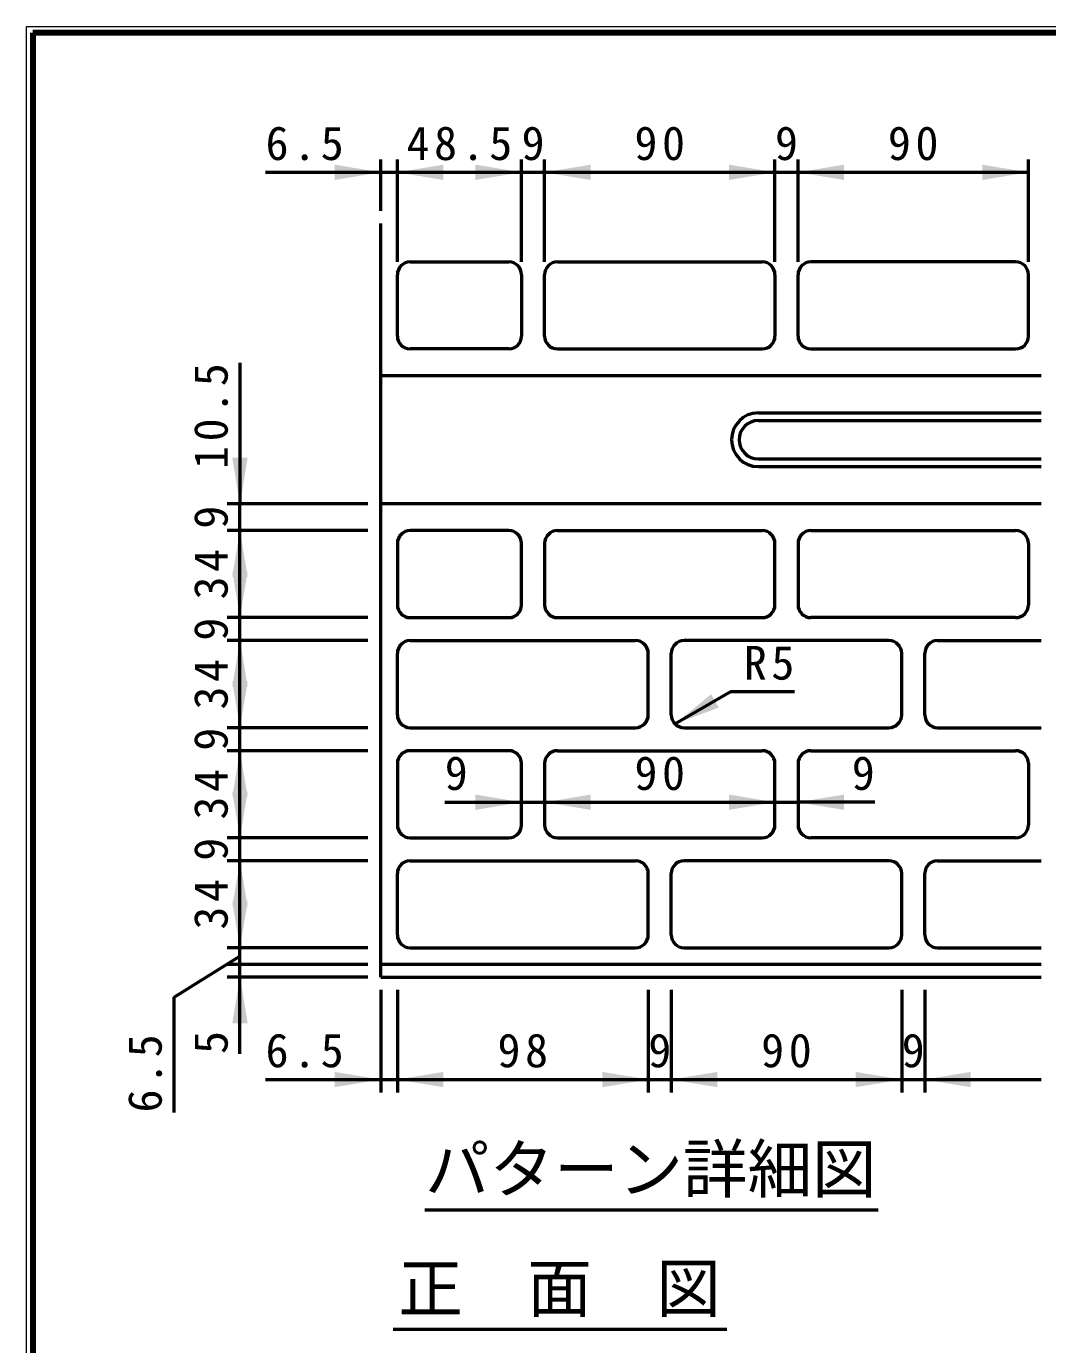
# Model space of a CAD drawing. Units: millimetres, scale not verified, with parts at other scales. Extents: x 100 to 4105, y 100 to 2870.
# Drawn here: x 100 to 898, y 1840 to 2870 of the extents above; entities that cross this region are included whole.
import ezdxf
from ezdxf.enums import TextEntityAlignment as Align

# ---------------------------------------------------------------- set-up
doc = ezdxf.new("R2010")
doc.units = ezdxf.units.MM
doc.header["$LTSCALE"] = 5
doc.layers.add('V-nasSTD', color=7, linetype='Continuous', lineweight=50)
doc.styles.add('ＭＳ ゴシック', font='')
doc.styles.get('ＭＳ ゴシック').set_extended_font_data('MS Gothic')

msp = doc.modelspace()

# ---------------------------------------------------------------- hatches: boundary and pattern name
at = {"layer": 'V-nasSTD'}
for points in [[(340.878, 2749.937), (376.878, 2755.937), (340.878, 2761.937)], [(425.878, 2761.937), (389.878, 2755.937), (425.878, 2749.937)], [(450.878, 2749.937), (486.878, 2755.937), (450.878, 2761.937)], [(540.878, 2761.937), (504.878, 2755.937), (540.878, 2749.937)], [(648.878, 2749.937), (684.878, 2755.937), (648.878, 2761.937)], [(738.878, 2761.937), (702.878, 2755.937), (738.878, 2749.937)], [(846.878, 2749.937), (882.878, 2755.937), (846.878, 2761.937)], [(260.878, 2532.937), (266.878, 2496.937), (272.878, 2532.937)], [(272.878, 2439.937), (266.878, 2475.937), (260.878, 2439.937)], [(260.878, 2443.937), (266.878, 2407.937), (272.878, 2443.937)], [(272.878, 2353.937), (266.878, 2389.937), (260.878, 2353.937)], [(260.878, 2357.937), (266.878, 2321.937), (272.878, 2357.937)], [(634.984, 2348.062), (606.807, 2324.866), (640.984, 2337.67)], [(272.878, 2267.937), (266.878, 2303.937), (260.878, 2267.937)], [(260.878, 2271.937), (266.878, 2235.937), (272.878, 2271.937)], [(450.878, 2257.679), (486.878, 2263.679), (450.878, 2269.679)], [(540.878, 2269.679), (504.878, 2263.679), (540.878, 2257.679)], [(648.878, 2257.679), (684.878, 2263.679), (648.878, 2269.679)], [(738.878, 2269.679), (702.878, 2263.679), (738.878, 2257.679)], [(272.878, 2181.937), (266.878, 2217.937), (260.878, 2181.937)], [(260.878, 2185.937), (266.878, 2149.937), (272.878, 2185.937)], [(272.878, 2090.937), (266.878, 2126.937), (260.878, 2090.937)], [(340.878, 2040.937), (376.878, 2046.937), (340.878, 2052.937)], [(425.878, 2052.937), (389.878, 2046.937), (425.878, 2040.937)], [(549.878, 2040.937), (585.878, 2046.937), (549.878, 2052.937)], [(639.878, 2052.937), (603.878, 2046.937), (639.878, 2040.937)], [(747.878, 2040.937), (783.878, 2046.937), (747.878, 2052.937)], [(837.878, 2052.937), (801.878, 2046.937), (837.878, 2040.937)]]:
    msp.add_hatch(color=256, dxfattribs=at).paths.add_polyline_path(points)

# ---------------------------------------------------------------- linework, layer by layer
at = {"layer": 'V-nasSTD', "lineweight": 100}
for p, q in [((105, 2865), (105, 105)), ((4100, 2865), (105, 2865))]:
    msp.add_line(p, q, dxfattribs=at)
at = {"layer": 'V-nasSTD'}
for p, q in [((376.878, 2725.937), (376.878, 2765.937)), ((389.878, 2685.937), (389.878, 2765.937)), ((486.878, 2685.937), (486.878, 2765.937)), ((504.878, 2685.937), (504.878, 2765.937)), ((684.878, 2685.937), (684.878, 2765.937)), ((702.878, 2685.937), (702.878, 2765.937)), ((882.878, 2685.937), (882.878, 2765.937)), ((286.878, 2755.937), (376.878, 2755.937)), ((376.878, 2755.937), (389.878, 2755.937)), ((389.878, 2755.937), (486.878, 2755.937)), ((486.878, 2755.937), (504.878, 2755.937)), ((504.878, 2755.937), (684.878, 2755.937)), ((684.878, 2755.937), (702.878, 2755.937)), ((702.878, 2755.937), (882.878, 2755.937)), ((376.878, 2126.937), (376.878, 2715.937)), ((399.878, 2685.937), (476.878, 2685.937)), ((514.878, 2685.937), (674.878, 2685.937)), ((872.878, 2685.937), (712.878, 2685.937)), ((389.878, 2627.937), (389.878, 2675.937)), ((486.878, 2675.937), (486.878, 2627.937)), ((504.878, 2627.937), (504.878, 2675.937)), ((684.878, 2675.937), (684.878, 2627.937)), ((702.878, 2627.937), (702.878, 2675.937)), ((882.878, 2627.937), (882.878, 2675.937)), ((476.878, 2617.937), (399.878, 2617.937)), ((514.878, 2617.937), (674.878, 2617.937)), ((712.878, 2617.937), (872.878, 2617.937)), ((266.878, 2606.937), (266.878, 2496.937)), ((892.878, 2596.937), (376.878, 2596.937)), ((671.878, 2567.937), (892.878, 2567.937)), ((671.878, 2561.937), (892.878, 2561.937)), ((671.878, 2531.937), (892.878, 2531.937)), ((671.878, 2525.937), (892.878, 2525.937)), ((366.878, 2496.937), (256.878, 2496.937)), ((266.878, 2475.937), (266.878, 2496.937)), ((892.878, 2496.937), (376.878, 2496.937)), ((366.878, 2475.937), (256.878, 2475.937)), ((266.878, 2407.937), (266.878, 2475.937)), ((476.878, 2475.937), (399.878, 2475.937)), ((514.878, 2475.937), (674.878, 2475.937)), ((712.878, 2475.937), (872.878, 2475.937)), ((389.878, 2465.937), (389.878, 2417.937)), ((486.878, 2417.937), (486.878, 2465.937)), ((504.878, 2465.937), (504.878, 2417.937)), ((684.878, 2417.937), (684.878, 2465.937)), ((702.878, 2465.937), (702.878, 2417.937)), ((882.878, 2465.937), (882.878, 2417.937)), ((366.878, 2407.937), (256.878, 2407.937)), ((266.878, 2389.937), (266.878, 2407.937)), ((399.878, 2407.937), (476.878, 2407.937)), ((514.878, 2407.937), (674.878, 2407.937)), ((872.878, 2407.937), (712.878, 2407.937)), ((366.878, 2389.937), (256.878, 2389.937)), ((266.878, 2321.937), (266.878, 2389.937)), ((389.878, 2331.937), (389.878, 2379.937)), ((399.878, 2389.937), (575.878, 2389.937)), ((585.878, 2331.937), (585.878, 2379.937)), ((603.878, 2331.937), (603.878, 2379.937)), ((773.878, 2389.937), (613.878, 2389.937)), ((783.878, 2331.937), (783.878, 2379.937)), ((801.878, 2331.937), (801.878, 2379.937)), ((811.878, 2389.937), (892.878, 2389.937)), ((650.108, 2349.866), (606.807, 2324.866)), ((700.108, 2349.866), (650.108, 2349.866)), ((366.878, 2321.937), (256.878, 2321.937)), ((266.878, 2303.937), (266.878, 2321.937)), ((399.878, 2321.937), (575.878, 2321.937)), ((613.878, 2321.937), (773.878, 2321.937)), ((811.878, 2321.937), (892.878, 2321.937)), ((366.878, 2303.937), (256.878, 2303.937)), ((266.878, 2235.937), (266.878, 2303.937)), ((476.878, 2303.937), (399.878, 2303.937)), ((514.878, 2303.937), (674.878, 2303.937)), ((712.878, 2303.937), (872.878, 2303.937)), ((389.878, 2293.937), (389.878, 2245.937)), ((486.878, 2245.937), (486.878, 2293.937)), ((504.878, 2293.937), (504.878, 2245.937)), ((684.878, 2245.937), (684.878, 2293.937)), ((702.878, 2293.937), (702.878, 2245.937)), ((882.878, 2293.937), (882.878, 2245.937)), ((426.878, 2263.679), (486.878, 2263.679)), ((486.878, 2263.679), (504.878, 2263.679)), ((504.878, 2263.679), (684.878, 2263.679)), ((684.878, 2263.679), (702.878, 2263.679)), ((762.878, 2263.679), (702.878, 2263.679)), ((366.878, 2235.937), (256.878, 2235.937)), ((266.878, 2217.937), (266.878, 2235.937)), ((399.878, 2235.937), (476.878, 2235.937)), ((514.878, 2235.937), (674.878, 2235.937)), ((872.878, 2235.937), (712.878, 2235.937)), ((366.878, 2217.937), (256.878, 2217.937)), ((266.878, 2149.937), (266.878, 2217.937)), ((399.878, 2217.937), (575.878, 2217.937)), ((773.878, 2217.937), (613.878, 2217.937)), ((811.878, 2217.937), (892.878, 2217.937)), ((389.878, 2159.937), (389.878, 2207.937)), ((585.878, 2159.937), (585.878, 2207.937)), ((603.878, 2159.937), (603.878, 2207.937)), ((783.878, 2159.937), (783.878, 2207.937)), ((801.878, 2159.937), (801.878, 2207.937)), ((215.342, 2111.221), (266.878, 2143.437)), ((366.878, 2149.937), (256.878, 2149.937)), ((266.878, 2136.937), (266.878, 2149.937)), ((399.878, 2149.937), (575.878, 2149.937)), ((613.878, 2149.937), (773.878, 2149.937)), ((811.878, 2149.937), (892.878, 2149.937)), ((366.878, 2136.937), (256.878, 2136.937)), ((266.878, 2126.937), (266.878, 2136.937)), ((892.878, 2136.937), (376.878, 2136.937)), ((366.878, 2126.937), (256.878, 2126.937)), ((266.878, 2066.937), (266.878, 2126.937)), ((376.878, 2126.937), (892.878, 2126.937)), ((376.878, 2116.937), (376.878, 2036.937)), ((389.878, 2116.937), (389.878, 2036.937)), ((585.878, 2116.937), (585.878, 2036.937)), ((603.878, 2116.937), (603.878, 2036.937)), ((783.878, 2116.937), (783.878, 2036.937)), ((801.878, 2116.937), (801.878, 2036.937)), ((215.342, 2021.221), (215.342, 2111.221)), ((286.878, 2046.937), (376.878, 2046.937)), ((376.878, 2046.937), (389.878, 2046.937)), ((389.878, 2046.937), (585.878, 2046.937)), ((585.878, 2046.937), (603.878, 2046.937)), ((603.878, 2046.937), (783.878, 2046.937)), ((783.878, 2046.937), (801.878, 2046.937)), ((801.878, 2046.937), (892.878, 2046.937)), ((411.423, 1945.175), (765.433, 1945.175)), ((386.546, 1851.893), (647.352, 1851.893))]:
    msp.add_line(p, q, dxfattribs=at)
at = {"layer": 'V-nasSTD', "lineweight": 13}
msp.add_lwpolyline([(100, 100), (100, 2870), (4105, 2870), (4105, 100)], close=True, dxfattribs=at)
at = {"layer": 'V-nasSTD'}
for centre, radius, start, end in [((399.878, 2675.937), 10, 90, 180), ((476.878, 2675.937), 10, 0, 90), ((514.878, 2675.937), 10, 90, 180), ((674.878, 2675.937), 10, 0, 90), ((712.878, 2675.937), 10, 90, 180), ((872.878, 2675.937), 10, 0, 90), ((399.878, 2627.937), 10, 180, 270), ((476.878, 2627.937), 10, 270, 0), ((514.878, 2627.937), 10, 180, 270), ((674.878, 2627.937), 10, 270, 0), ((712.878, 2627.937), 10, 180, 270), ((872.878, 2627.937), 10, 270, 0), ((671.878, 2546.937), 21, 90, 270), ((671.878, 2546.937), 15, 90, 270), ((399.878, 2465.937), 10, 90, 180), ((476.878, 2465.937), 10, 0, 90), ((514.878, 2465.937), 10, 90, 180), ((674.878, 2465.937), 10, 0, 90), ((712.878, 2465.937), 10, 90, 180), ((872.878, 2465.937), 10, 0, 90), ((399.878, 2417.937), 10, 180, 270), ((476.878, 2417.937), 10, 270, 0), ((514.878, 2417.937), 10, 180, 270), ((674.878, 2417.937), 10, 270, 0), ((712.878, 2417.937), 10, 180, 270), ((872.878, 2417.937), 10, 270, 0), ((399.878, 2379.937), 10, 90, 180), ((575.878, 2379.937), 10, 0, 90), ((613.878, 2379.937), 10, 90, 180), ((773.878, 2379.937), 10, 0, 90), ((811.878, 2379.937), 10, 90, 180), ((399.878, 2331.937), 10, 180, 270), ((575.878, 2331.937), 10, 270, 0), ((613.878, 2331.937), 10, 180, 270), ((773.878, 2331.937), 10, 270, 0), ((811.878, 2331.937), 10, 180, 270), ((399.878, 2293.937), 10, 90, 180), ((476.878, 2293.937), 10, 0, 90), ((514.878, 2293.937), 10, 90, 180), ((674.878, 2293.937), 10, 0, 90), ((712.878, 2293.937), 10, 90, 180), ((872.878, 2293.937), 10, 0, 90), ((399.878, 2245.937), 10, 180, 270), ((476.878, 2245.937), 10, 270, 0), ((514.878, 2245.937), 10, 180, 270), ((674.878, 2245.937), 10, 270, 0), ((712.878, 2245.937), 10, 180, 270), ((872.878, 2245.937), 10, 270, 0), ((399.878, 2207.937), 10, 90, 180), ((575.878, 2207.937), 10, 0, 90), ((613.878, 2207.937), 10, 90, 180), ((773.878, 2207.937), 10, 0, 90), ((811.878, 2207.937), 10, 90, 180), ((399.878, 2159.937), 10, 180, 270), ((575.878, 2159.937), 10, 270, 0), ((613.878, 2159.937), 10, 180, 270), ((773.878, 2159.937), 10, 270, 0), ((811.878, 2159.937), 10, 180, 270)]:
    msp.add_arc(centre, radius, start, end, dxfattribs=at)

# ---------------------------------------------------------------- texts
at = {"layer": 'V-nasSTD', "style": 'ＭＳ ゴシック'}
for s, height, p in [('9', 26.39, (486.878, 2791.937)), ('9', 26.39, (684.878, 2791.937)), ('9', 26.39, (426.878, 2299.679)), ('9', 26.39, (744.878, 2299.679)), ('9', 26.39, (585.878, 2082.937)), ('9', 26.39, (783.878, 2082.937)), ('パターン詳細図', 36.95, (411.423, 1995.575)), ('正\u3000面\u3000図', 36.95, (390.546, 1902.293))]:
    msp.add_text(s, height=height, dxfattribs=at).set_placement(p, align=Align.TOP_LEFT)
for s, p in [('9', (230.878, 2477.437)), ('9', (230.878, 2389.937)), ('9', (230.878, 2303.937)), ('9', (230.878, 2217.937)), ('5', (230.878, 2066.937))]:
    msp.add_text(s, height=26.39, rotation=90, dxfattribs=at).set_placement(p, align=Align.TOP_LEFT)
at = {"layer": 'V-nasSTD', "char_height": 26.39, "attachment_point": 1, "style": 'ＭＳ ゴシック'}
for s, insert in [('\\T1.2;6.5', (286.878, 2791.937)), ('\\T1.2;48.5', (396.978, 2791.937)), ('\\T1.2;90', (575.078, 2791.937)), ('\\T1.2;90', (773.078, 2791.937)), ('\\T1.2;R5', (660.508, 2385.866)), ('\\T1.2;90', (575.078, 2299.679)), ('\\T1.2;6.5', (286.878, 2082.937)), ('\\T1.2;98', (468.078, 2082.937)), ('\\T1.2;90', (674.078, 2082.937))]:
    msp.add_mtext(s, dxfattribs=dict(at, insert=insert))
at = {"layer": 'V-nasSTD', "char_height": 26.39, "attachment_point": 1, "rotation": 90, "style": 'ＭＳ ゴシック'}
for s, insert in [('\\T1.2;10.5', (230.878, 2524.137)), ('\\T1.2;34', (230.878, 2422.137)), ('\\T1.2;34', (230.878, 2336.137)), ('\\T1.2;34', (230.878, 2250.137)), ('\\T1.2;34', (230.878, 2164.137)), ('\\T1.2;6.5', (179.342, 2021.221))]:
    msp.add_mtext(s, dxfattribs=dict(at, insert=insert))

doc.saveas('drawing.dxf')
